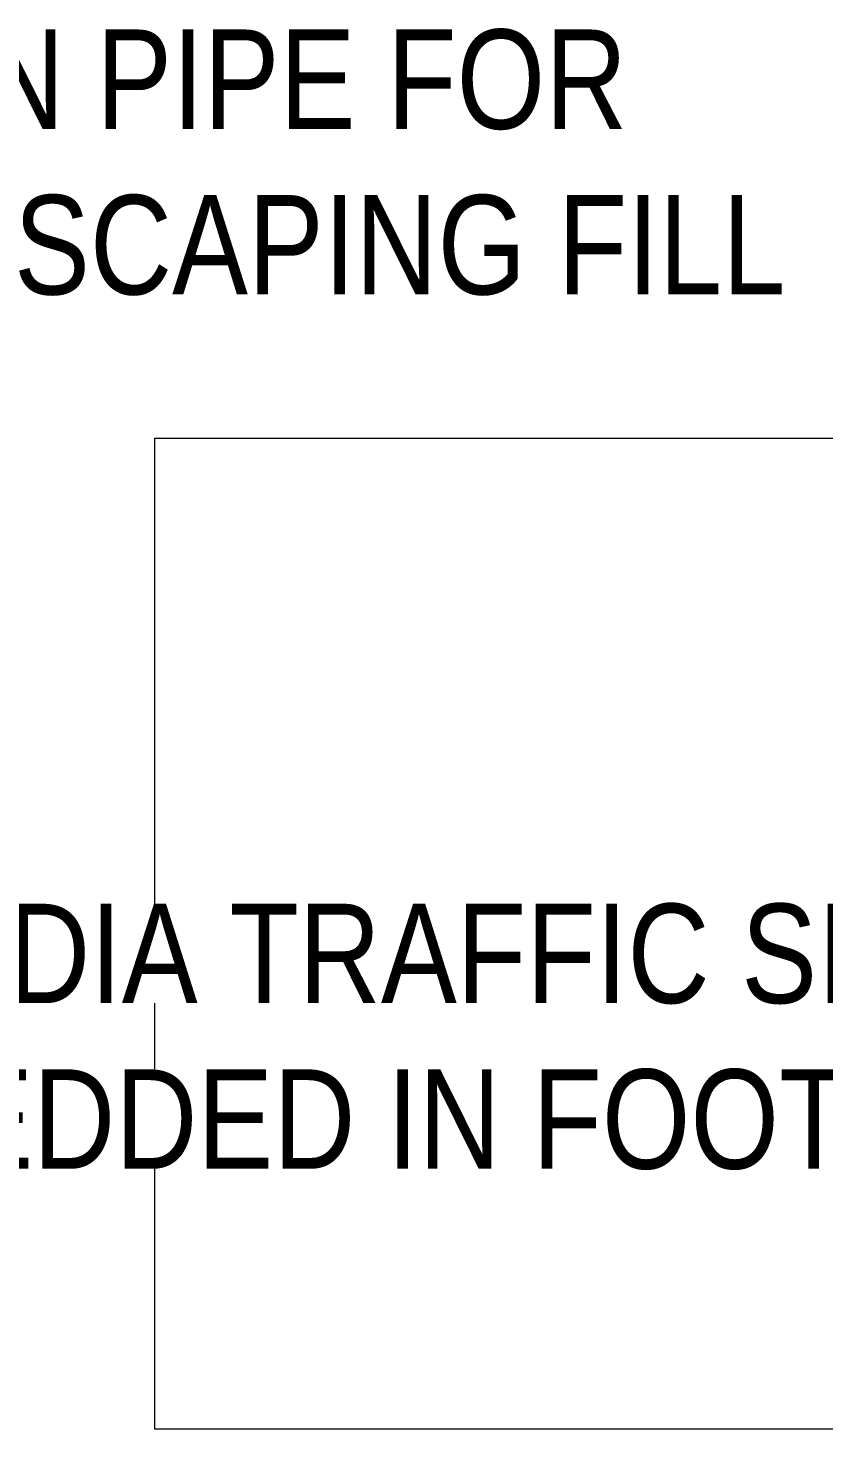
# Model space of a CAD drawing. Header units: metres. Extents: x -1161 to -1081, y 0 to 563.
# Drawn here: x -1105.138 to -1103.134, y 519.767 to 523.292 of the extents above; entities that cross this region are included whole.
import ezdxf

# ---------------------------------------------------------------- set-up
doc = ezdxf.new("R2010")
doc.units = ezdxf.units.M
doc.layers.add('A-DETL', color=7, linetype='Continuous', lineweight=13)
doc.layers.add('G-ANNO-TEXT', color=7, linetype='Continuous', lineweight=9)
doc.styles.add('Arial Narrow_2', font='ARIALN.TTF', dxfattribs={"height": 0.25})

msp = doc.modelspace()

# ---------------------------------------------------------------- linework, layer by layer
at = {"layer": 'A-DETL', "color": 7, "lineweight": 9, "true_color": 0xffffff}
for p, q in [((-1102.3094, 522.2594), (-1104.8196, 522.2594)), ((-1104.8196, 522.2594), (-1104.8196, 519.7668)), ((-1104.8196, 519.7668), (-1102.3094, 519.7668))]:
    msp.add_line(p, q, dxfattribs=at)

# ---------------------------------------------------------------- texts
at = {"layer": 'G-ANNO-TEXT', "char_height": 0.25, "attachment_point": 1, "style": 'Arial Narrow_2', "bg_fill": 3, "box_fill_scale": 1, "bg_fill_color": 256, "bg_fill_true_color": 13158600, "bg_fill_transparency": 0}
for s, insert in [('DRAIN PIPE FOR ', (-1105.9363, 523.2885)), ('LANDSCAPING FILL', (-1105.9363, 522.8718))]:
    msp.add_mtext(s, dxfattribs=dict(at, insert=insert))

# ---------------------------------------------------------------- next in the draw order: texts
for s, insert in [('1X50 DIA TRAFFIC SIGNAL CONDUIT', (-1105.9363, 521.0885)), ('EMBEDDED IN FOOTPATH', (-1105.9363, 520.6718))]:
    msp.add_mtext(s, dxfattribs=dict(at, insert=insert))

doc.saveas('drawing.dxf')
